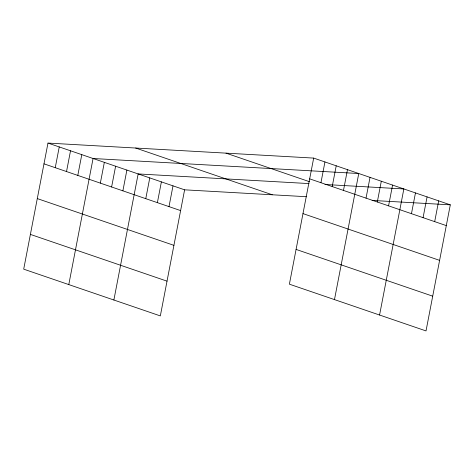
<?xml version="1.0" encoding="UTF-8"?>
<svg xmlns="http://www.w3.org/2000/svg" width="474" height="474" viewBox="0 0 474 474"><rect width="100%" height="100%" fill="white"/><g stroke="black" fill="none" stroke-linecap="round" stroke-linejoin="round"><path stroke-width="0.71" d="M47.981 143.077L23.7 269.161L160.331 315.909L184.611 189.825L47.981 143.077L313.67 158.091L450.3 204.839L426.019 330.923L289.389 284.175L313.67 158.091M55.251 167.695L59.25 146.934M66.526 171.552L70.525 150.791M77.795 175.41L81.795 154.648M68.789 284.59L93.07 158.506L358.759 173.52L334.478 299.604M100.34 183.124L104.339 162.363M111.615 186.981L115.615 166.22M122.885 190.838L126.884 170.077M113.879 300.012L138.159 173.934L309.001 183.586M145.773 198.671L149.772 177.904M157.386 202.641L161.385 181.88M168.999 206.617L172.998 185.855M320.945 182.709L324.939 161.948M332.215 186.566L336.214 165.805M343.484 190.424L347.483 169.662M366.029 198.138L370.028 177.377M377.304 201.995L381.303 181.234M388.573 205.852L392.573 185.091M379.567 315.026L403.848 188.948L324.933 184.487M411.462 213.685L415.461 192.918M423.075 217.655L427.074 196.894M434.688 221.631L438.687 200.869M184.611 189.825L306.702 196.728M372.12 200.425L450.3 204.839M309.67 178.852L446.301 225.606M225.991 153.138L309.54 181.72M135.659 148.03L272.289 194.784M302.975 213.608L439.611 260.362M296.084 249.419L432.715 296.167M43.981 163.838L180.612 210.592M37.286 198.594L173.922 245.348M30.395 234.405L167.026 281.153"/></g></svg>
